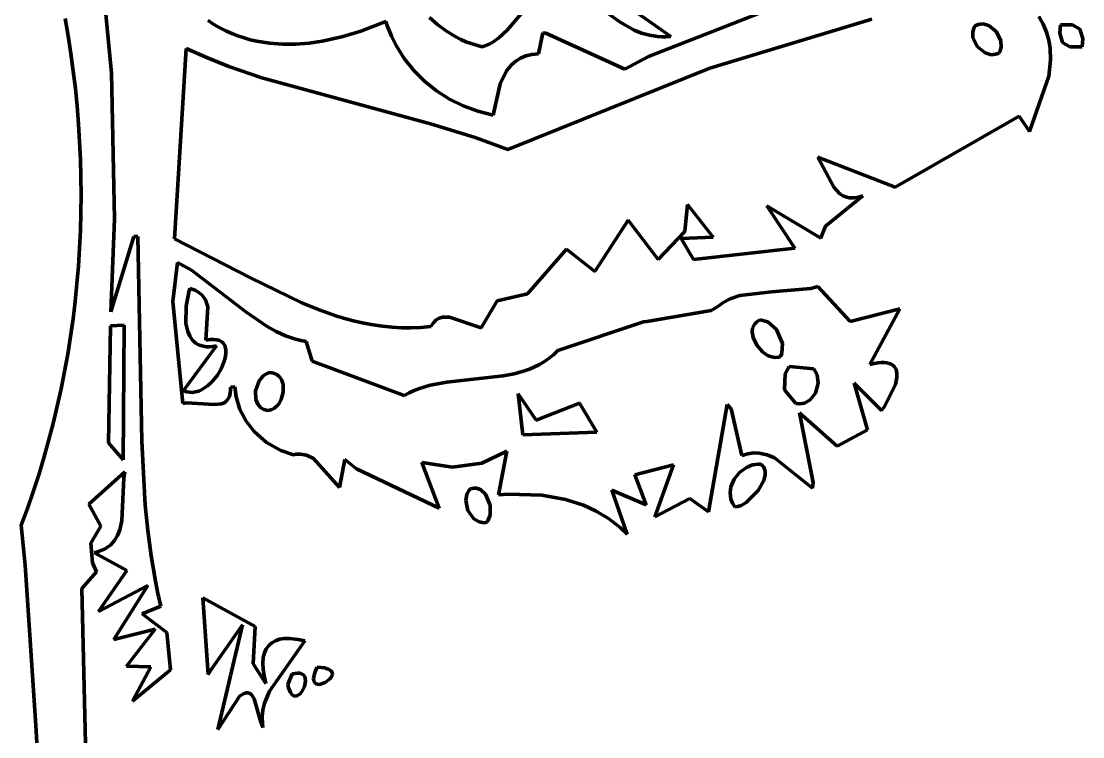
# Model space of a CAD drawing. Header units: millimetres. Extents: x 0 to 9.3, y 0 to 12.
# Drawn here: x 4.827 to 5.996, y 1.295 to 2.082 of the extents above; entities that cross this region are included whole.
import ezdxf

# ---------------------------------------------------------------- set-up
doc = ezdxf.new("R2010")
doc.units = ezdxf.units.MM
doc.layers.add('color#000000ff', color=7, linetype='CONTINUOUS', lineweight=100)
doc.layers.add('color#ffffffff', color=7, linetype='CONTINUOUS', lineweight=100)

msp = doc.modelspace()

# ---------------------------------------------------------------- linework, layer by layer
at = {"layer": 'color#000000ff'}
for p, q in [((4.9267, 2.0251), (4.9116, 2.1851)), ((5.4867, 2.0809), (5.4279, 2.1235)), ((5.4583, 2.1247), (5.5425, 2.0652)), ((5.3924, 2.1079), (5.3624, 2.0722)), ((5.5178, 2.0434), (5.6485, 2.0944)), ((4.8756, 2.0852), (4.879, 2.066)), ((5.0333, 2.0828), (5.0396, 2.0786)), ((5.2014, 2.0711), (5.2286, 2.0817)), ((5.2286, 2.0817), (5.2305, 2.0762)), ((5.286, 2.0783), (5.277, 2.0863)), ((5.5022, 2.0723), (5.4867, 2.0809)), ((5.7639, 2.0845), (5.5855, 2.0306)), ((5.9525, 2.0787), (5.9477, 2.0874)), ((5.0396, 2.0786), (5.046, 2.0749)), ((5.046, 2.0749), (5.0525, 2.0715)), ((5.0525, 2.0715), (5.0592, 2.0685)), ((5.0592, 2.0685), (5.0659, 2.0659)), ((5.1803, 2.0648), (5.2014, 2.0711)), ((5.2305, 2.0762), (5.2349, 2.0655)), ((5.2956, 2.0712), (5.286, 2.0783)), ((5.3059, 2.0649), (5.2956, 2.0712)), ((5.3624, 2.0722), (5.3532, 2.0637)), ((5.397, 2.0461), (5.4015, 2.0694)), ((5.4015, 2.0694), (5.4049, 2.0689)), ((5.4049, 2.0689), (5.492, 2.0295)), ((5.5104, 2.0691), (5.5022, 2.0723)), ((5.519, 2.0667), (5.5104, 2.0691)), ((5.8749, 2.0706), (5.8766, 2.0755)), ((5.8751, 2.0638), (5.8749, 2.0706)), ((5.8766, 2.0755), (5.8777, 2.077)), ((5.8777, 2.077), (5.881, 2.0785)), ((5.881, 2.0785), (5.886, 2.0791)), ((5.886, 2.0791), (5.8925, 2.0773)), ((5.8925, 2.0773), (5.9009, 2.0703)), ((5.9009, 2.0703), (5.9059, 2.0605)), ((5.9561, 2.0699), (5.9525, 2.0787)), ((5.9586, 2.0611), (5.9561, 2.0699)), ((5.9714, 2.0781), (5.9707, 2.069)), ((5.9707, 2.069), (5.9737, 2.0588)), ((5.9848, 2.0783), (5.9714, 2.0781)), ((5.9929, 2.0733), (5.9848, 2.0783)), ((5.996, 2.063), (5.9929, 2.0733)), ((4.879, 2.066), (4.882, 2.0467)), ((5.0659, 2.0659), (5.0727, 2.0637)), ((5.0727, 2.0637), (5.0796, 2.0617)), ((5.0796, 2.0617), (5.0866, 2.0601)), ((5.0866, 2.0601), (5.0937, 2.0589)), ((5.0937, 2.0589), (5.1008, 2.0579)), ((5.1008, 2.0579), (5.1151, 2.0568)), ((5.1151, 2.0568), (5.1296, 2.0569)), ((5.1296, 2.0569), (5.1442, 2.058)), ((5.1442, 2.058), (5.1587, 2.0601)), ((5.1587, 2.0601), (5.1803, 2.0648)), ((5.2349, 2.0655), (5.2401, 2.0553)), ((5.3113, 2.0621), (5.3059, 2.0649)), ((5.3169, 2.0596), (5.3113, 2.0621)), ((5.3226, 2.0575), (5.3169, 2.0596)), ((5.3286, 2.0556), (5.3226, 2.0575)), ((5.3427, 2.057), (5.3389, 2.0554)), ((5.3464, 2.059), (5.3427, 2.057)), ((5.3532, 2.0637), (5.3464, 2.059)), ((5.528, 2.0652), (5.519, 2.0667)), ((5.5327, 2.0649), (5.528, 2.0652)), ((5.5375, 2.0649), (5.5327, 2.0649)), ((5.5425, 2.0652), (5.5375, 2.0649)), ((5.88, 2.0541), (5.8751, 2.0638)), ((5.9059, 2.0605), (5.9063, 2.0535)), ((5.96, 2.0523), (5.9586, 2.0611)), ((5.9737, 2.0588), (5.9819, 2.0538)), ((5.9953, 2.054), (5.996, 2.063)), ((4.882, 2.0467), (4.8846, 2.0273)), ((5.0088, 2.0521), (4.9962, 1.8425)), ((5.0323, 2.0417), (5.0088, 2.0521)), ((5.2401, 2.0553), (5.2491, 2.041)), ((5.3349, 2.054), (5.3286, 2.0556)), ((5.3389, 2.0554), (5.3349, 2.054)), ((5.3828, 2.044), (5.3895, 2.0456)), ((5.3895, 2.0456), (5.3932, 2.046)), ((5.3932, 2.046), (5.397, 2.0461)), ((5.8885, 2.0472), (5.88, 2.0541)), ((5.8953, 2.0452), (5.8885, 2.0472)), ((5.9004, 2.0457), (5.8953, 2.0452)), ((5.9038, 2.047), (5.9004, 2.0457)), ((5.9047, 2.0486), (5.9038, 2.047)), ((5.9063, 2.0535), (5.9047, 2.0486)), ((5.9605, 2.0392), (5.96, 2.0523)), ((5.9819, 2.0538), (5.9953, 2.054)), ((5.0561, 2.0323), (5.0323, 2.0417)), ((5.2491, 2.041), (5.2597, 2.0279)), ((5.3616, 2.0274), (5.3673, 2.0344)), ((5.3673, 2.0344), (5.3718, 2.0383)), ((5.3718, 2.0383), (5.3769, 2.0416)), ((5.3769, 2.0416), (5.3828, 2.044)), ((5.492, 2.0295), (5.5178, 2.0434)), ((5.9585, 2.0216), (5.9605, 2.0392)), ((4.8846, 2.0273), (4.887, 2.0079)), ((4.9302, 1.8645), (4.9267, 2.0251)), ((5.0924, 2.0197), (5.0561, 2.0323)), ((5.2597, 2.0279), (5.2715, 2.016)), ((5.3548, 2.0133), (5.3616, 2.0274)), ((5.5855, 2.0306), (5.3632, 1.941)), ((5.278, 1.9691), (5.0924, 2.0197)), ((5.2715, 2.016), (5.2846, 2.0056)), ((5.3469, 1.9787), (5.3548, 2.0133)), ((5.9374, 1.9607), (5.9585, 2.0216)), ((4.887, 2.0079), (4.8889, 1.9885)), ((5.2846, 2.0056), (5.2988, 1.9965)), ((4.8889, 1.9885), (4.8905, 1.969)), ((5.2988, 1.9965), (5.314, 1.989)), ((5.314, 1.989), (5.3301, 1.983)), ((5.3301, 1.983), (5.3469, 1.9787)), ((5.7895, 1.8996), (5.9259, 1.9777)), ((5.9259, 1.9777), (5.9374, 1.9607)), ((4.8905, 1.969), (4.8917, 1.9495)), ((5.327, 1.9541), (5.278, 1.9691)), ((5.3632, 1.941), (5.327, 1.9541)), ((4.8917, 1.9495), (4.8926, 1.93)), ((4.8926, 1.93), (4.8931, 1.9104)), ((5.7221, 1.8994), (5.7043, 1.9324)), ((5.7043, 1.9324), (5.7895, 1.8996)), ((4.8931, 1.9104), (4.8933, 1.8909)), ((5.7283, 1.8925), (5.7221, 1.8994)), ((4.8933, 1.8909), (4.8931, 1.8713)), ((5.7129, 1.8566), (5.7537, 1.8899)), ((5.732, 1.89), (5.7283, 1.8925)), ((5.7364, 1.8884), (5.732, 1.89)), ((5.7388, 1.8879), (5.7364, 1.8884)), ((5.7414, 1.8877), (5.7388, 1.8879)), ((5.7441, 1.8878), (5.7414, 1.8877)), ((5.7471, 1.8882), (5.7441, 1.8878)), ((5.7503, 1.8889), (5.7471, 1.8882)), ((5.7537, 1.8899), (5.7503, 1.8889)), ((4.8931, 1.8713), (4.8926, 1.8518)), ((5.5579, 1.8508), (5.5607, 1.8803)), ((5.5607, 1.8803), (5.589, 1.8445)), ((5.6789, 1.8324), (5.6482, 1.8791)), ((5.6482, 1.8791), (5.7077, 1.8432)), ((4.9261, 1.7623), (4.9302, 1.8645)), ((5.4589, 1.8066), (5.4955, 1.8631)), ((5.4955, 1.8631), (5.5287, 1.8198)), ((4.8926, 1.8518), (4.8916, 1.8322)), ((5.5287, 1.8198), (5.5579, 1.8508)), ((5.7083, 1.8457), (5.7129, 1.8566)), ((4.9514, 1.845), (4.9261, 1.7623)), ((4.9557, 1.8451), (4.9514, 1.845)), ((4.9601, 1.6198), (4.9557, 1.8451)), ((4.9962, 1.8425), (5.0798, 1.7996)), ((5.589, 1.8445), (5.5538, 1.8431)), ((5.5538, 1.8431), (5.5675, 1.8199)), ((5.7077, 1.8432), (5.7083, 1.8457)), ((4.8916, 1.8322), (4.8904, 1.8127)), ((5.3849, 1.782), (5.4278, 1.8311)), ((5.4278, 1.8311), (5.4589, 1.8066)), ((5.5675, 1.8199), (5.6789, 1.8324)), ((4.8904, 1.8127), (4.8887, 1.7933)), ((4.9994, 1.8164), (4.9944, 1.7736)), ((5.0147, 1.8082), (4.9994, 1.8164)), ((5.0746, 1.7623), (5.0147, 1.8082)), ((4.8887, 1.7933), (4.8867, 1.7738)), ((5.0124, 1.7857), (5.0131, 1.7881)), ((5.0131, 1.7881), (5.0187, 1.7861)), ((5.0798, 1.7996), (5.1362, 1.7721)), ((5.7043, 1.79), (5.6966, 1.7879)), ((5.74, 1.7518), (5.7043, 1.79)), ((5.0088, 1.7684), (5.0124, 1.7857)), ((5.0187, 1.7861), (5.0231, 1.7836)), ((5.0231, 1.7836), (5.0267, 1.7807)), ((5.0267, 1.7807), (5.0304, 1.7756)), ((5.3514, 1.7743), (5.3849, 1.782)), ((5.6078, 1.7764), (5.6008, 1.7728)), ((5.6186, 1.7803), (5.6078, 1.7764)), ((5.6533, 1.7843), (5.6186, 1.7803)), ((5.6966, 1.7879), (5.6533, 1.7843)), ((4.8867, 1.7738), (4.8844, 1.7544)), ((4.9944, 1.7736), (5.0053, 1.6614)), ((5.0087, 1.7493), (5.0088, 1.7684)), ((5.0304, 1.7756), (5.033, 1.7678)), ((5.033, 1.7678), (5.0306, 1.7311)), ((5.1362, 1.7721), (5.1554, 1.7644)), ((5.3336, 1.7446), (5.3514, 1.7743)), ((5.5941, 1.7681), (5.5868, 1.7639)), ((5.6008, 1.7728), (5.5941, 1.7681)), ((5.7945, 1.7656), (5.74, 1.7518)), ((5.7617, 1.7043), (5.7945, 1.7656)), ((4.8844, 1.7544), (4.8816, 1.735)), ((5.0981, 1.746), (5.0746, 1.7623)), ((5.1554, 1.7644), (5.1749, 1.7576)), ((5.1749, 1.7576), (5.1847, 1.7546)), ((5.1847, 1.7546), (5.1947, 1.752)), ((5.2811, 1.7502), (5.2842, 1.7533)), ((5.2842, 1.7533), (5.2876, 1.7553)), ((5.2876, 1.7553), (5.2912, 1.7564)), ((5.2912, 1.7564), (5.2989, 1.7563)), ((5.2989, 1.7563), (5.3336, 1.7446)), ((5.5868, 1.7639), (5.5162, 1.7515)), ((5.6386, 1.7523), (5.6408, 1.7534)), ((5.6408, 1.7534), (5.6493, 1.7511)), ((4.9234, 1.6181), (4.9257, 1.7467)), ((4.9257, 1.7467), (4.9406, 1.7476)), ((4.9406, 1.7476), (4.9395, 1.5994)), ((5.0107, 1.7406), (5.0087, 1.7493)), ((5.1081, 1.7405), (5.0981, 1.746)), ((5.1947, 1.752), (5.2047, 1.7498)), ((5.2047, 1.7498), (5.2149, 1.7479)), ((5.2149, 1.7479), (5.2251, 1.7464)), ((5.2251, 1.7464), (5.2355, 1.7454)), ((5.2355, 1.7454), (5.246, 1.7448)), ((5.246, 1.7448), (5.2566, 1.7447)), ((5.2566, 1.7447), (5.2673, 1.7451)), ((5.2673, 1.7451), (5.2782, 1.746)), ((5.2782, 1.746), (5.2796, 1.7483)), ((5.2796, 1.7483), (5.2811, 1.7502)), ((5.5125, 1.7513), (5.4181, 1.7196)), ((5.5162, 1.7515), (5.5125, 1.7513)), ((5.6321, 1.7402), (5.6325, 1.7443)), ((5.6325, 1.7443), (5.6341, 1.7479)), ((5.6341, 1.7479), (5.6353, 1.7495)), ((5.6353, 1.7495), (5.6368, 1.751)), ((5.6368, 1.751), (5.6386, 1.7523)), ((5.6493, 1.7511), (5.6589, 1.7428)), ((5.6589, 1.7428), (5.6653, 1.7273)), ((4.8816, 1.735), (4.8786, 1.7158)), ((5.0129, 1.7354), (5.0107, 1.7406)), ((5.016, 1.731), (5.0129, 1.7354)), ((5.0179, 1.7291), (5.016, 1.731)), ((5.0306, 1.7311), (5.0353, 1.7319)), ((5.0353, 1.7319), (5.0393, 1.732)), ((5.0393, 1.732), (5.0428, 1.7316)), ((5.0428, 1.7316), (5.0458, 1.7307)), ((5.0458, 1.7307), (5.0481, 1.7293)), ((5.1185, 1.7358), (5.1081, 1.7405)), ((5.1295, 1.7321), (5.1185, 1.7358)), ((5.1352, 1.7307), (5.1295, 1.7321)), ((5.141, 1.7295), (5.1352, 1.7307)), ((5.1475, 1.7078), (5.141, 1.7295)), ((5.6331, 1.7339), (5.6321, 1.7402)), ((5.6371, 1.7254), (5.6331, 1.7339)), ((5.006, 1.6757), (5.0424, 1.7248)), ((5.02, 1.7275), (5.0179, 1.7291)), ((5.0224, 1.7261), (5.02, 1.7275)), ((5.025, 1.7251), (5.0224, 1.7261)), ((5.0279, 1.7243), (5.025, 1.7251)), ((5.0311, 1.7239), (5.0279, 1.7243)), ((5.0346, 1.7238), (5.0311, 1.7239)), ((5.0383, 1.7241), (5.0346, 1.7238)), ((5.0424, 1.7248), (5.0383, 1.7241)), ((5.0481, 1.7293), (5.05, 1.7275)), ((5.05, 1.7275), (5.0514, 1.7253)), ((5.0514, 1.7253), (5.0523, 1.7227)), ((5.0523, 1.7227), (5.0527, 1.7199)), ((5.0527, 1.7199), (5.0528, 1.7168)), ((5.4181, 1.7196), (5.4133, 1.7151)), ((5.6434, 1.7182), (5.6371, 1.7254)), ((5.6491, 1.7143), (5.6434, 1.7182)), ((5.6653, 1.7273), (5.6646, 1.7165)), ((4.8786, 1.7158), (4.8751, 1.6965)), ((5.0506, 1.7067), (5.0475, 1.6996)), ((5.0517, 1.7102), (5.0506, 1.7067)), ((5.0524, 1.7136), (5.0517, 1.7102)), ((5.0528, 1.7168), (5.0524, 1.7136)), ((5.2489, 1.6701), (5.1475, 1.7078)), ((5.4033, 1.7075), (5.398, 1.7044)), ((5.4084, 1.7111), (5.4033, 1.7075)), ((5.4133, 1.7151), (5.4084, 1.7111)), ((5.6532, 1.7126), (5.6491, 1.7143)), ((5.6573, 1.712), (5.6532, 1.7126)), ((5.6613, 1.7125), (5.6573, 1.712)), ((5.6633, 1.7132), (5.6613, 1.7125)), ((5.6646, 1.7165), (5.6633, 1.7132)), ((5.7742, 1.7064), (5.7705, 1.706)), ((5.7775, 1.7064), (5.7742, 1.7064)), ((5.7804, 1.7061), (5.7775, 1.7064)), ((4.8751, 1.6965), (4.8713, 1.6774)), ((5.0475, 1.6996), (5.0433, 1.6926)), ((5.0942, 1.6921), (5.099, 1.6949)), ((5.099, 1.6949), (5.1008, 1.6954)), ((5.1008, 1.6954), (5.1031, 1.6952)), ((5.1031, 1.6952), (5.1052, 1.6948)), ((5.1052, 1.6948), (5.1088, 1.6932)), ((5.3815, 1.6972), (5.3699, 1.694)), ((5.3871, 1.6993), (5.3815, 1.6972)), ((5.3926, 1.7016), (5.3871, 1.6993)), ((5.398, 1.7044), (5.3926, 1.7016)), ((5.6685, 1.694), (5.6727, 1.7021)), ((5.6727, 1.7021), (5.6999, 1.6994)), ((5.6999, 1.6994), (5.7035, 1.6929)), ((5.7663, 1.7054), (5.7617, 1.7043)), ((5.7705, 1.706), (5.7663, 1.7054)), ((5.783, 1.7055), (5.7804, 1.7061)), ((5.7851, 1.7046), (5.783, 1.7055)), ((5.7869, 1.7035), (5.7851, 1.7046)), ((5.7884, 1.7021), (5.7869, 1.7035)), ((5.7896, 1.7005), (5.7884, 1.7021)), ((5.7905, 1.6988), (5.7896, 1.7005)), ((5.7914, 1.6947), (5.7905, 1.6988)), ((5.7914, 1.69), (5.7914, 1.6947)), ((5.0353, 1.6834), (5.0324, 1.6808)), ((5.0382, 1.6862), (5.0353, 1.6834)), ((5.0433, 1.6926), (5.0382, 1.6862)), ((5.0852, 1.6752), (5.0892, 1.6864)), ((5.0892, 1.6864), (5.0942, 1.6921)), ((5.1088, 1.6932), (5.1117, 1.6908)), ((5.1117, 1.6908), (5.1138, 1.6877)), ((5.1138, 1.6877), (5.1157, 1.6822)), ((5.2958, 1.685), (5.2776, 1.6815)), ((5.3579, 1.6917), (5.2958, 1.685)), ((5.3699, 1.694), (5.3579, 1.6917)), ((5.6678, 1.6764), (5.6685, 1.694)), ((5.7046, 1.6836), (5.7016, 1.6726)), ((5.7035, 1.6929), (5.7046, 1.6836)), ((5.7592, 1.6324), (5.7442, 1.6837)), ((5.7442, 1.6837), (5.7744, 1.6535)), ((5.7897, 1.6823), (5.7914, 1.69)), ((4.8713, 1.6774), (4.8671, 1.6583)), ((5.0093, 1.6744), (5.006, 1.6757)), ((5.0127, 1.6737), (5.0093, 1.6744)), ((5.016, 1.6736), (5.0127, 1.6737)), ((5.0194, 1.6741), (5.016, 1.6736)), ((5.0228, 1.6751), (5.0194, 1.6741)), ((5.026, 1.6766), (5.0228, 1.6751)), ((5.0293, 1.6785), (5.026, 1.6766)), ((5.0324, 1.6808), (5.0293, 1.6785)), ((5.0569, 1.6707), (5.0574, 1.6732)), ((5.0574, 1.6732), (5.0576, 1.676)), ((5.0576, 1.6792), (5.0626, 1.6796)), ((5.0576, 1.676), (5.0576, 1.6792)), ((5.0626, 1.6796), (5.0639, 1.6686)), ((5.0857, 1.6656), (5.0852, 1.6752)), ((5.1159, 1.6739), (5.1137, 1.6657)), ((5.1157, 1.6822), (5.1159, 1.6739)), ((5.2544, 1.6731), (5.2489, 1.6701)), ((5.26, 1.6757), (5.2544, 1.6731)), ((5.2658, 1.6779), (5.26, 1.6757)), ((5.2776, 1.6815), (5.2658, 1.6779)), ((5.3743, 1.672), (5.3942, 1.643)), ((5.3795, 1.627), (5.3743, 1.672)), ((5.6801, 1.6614), (5.6678, 1.6764)), ((5.7016, 1.6726), (5.6959, 1.6653)), ((5.7777, 1.6582), (5.7897, 1.6823)), ((5.0053, 1.6614), (5.0093, 1.6622)), ((5.0093, 1.6622), (5.0399, 1.6601)), ((5.0399, 1.6601), (5.0481, 1.6611)), ((5.0481, 1.6611), (5.0514, 1.6626)), ((5.0514, 1.6626), (5.0542, 1.6651)), ((5.0542, 1.6651), (5.0553, 1.6666)), ((5.0553, 1.6666), (5.0562, 1.6685)), ((5.0562, 1.6685), (5.0569, 1.6707)), ((5.0639, 1.6686), (5.0682, 1.6547)), ((5.0878, 1.6606), (5.0857, 1.6656)), ((5.0913, 1.6566), (5.0878, 1.6606)), ((5.1105, 1.6603), (5.1061, 1.6562)), ((5.1137, 1.6657), (5.1105, 1.6603)), ((5.3942, 1.643), (5.4421, 1.6618)), ((5.4421, 1.6618), (5.4609, 1.6297)), ((5.584, 1.5421), (5.6047, 1.6604)), ((5.6047, 1.6604), (5.6089, 1.6555)), ((5.6841, 1.6609), (5.6801, 1.6614)), ((5.6897, 1.6617), (5.6841, 1.6609)), ((5.6959, 1.6653), (5.6897, 1.6617)), ((4.8671, 1.6583), (4.8625, 1.6393)), ((5.0682, 1.6547), (5.0749, 1.6419)), ((5.0946, 1.6548), (5.0913, 1.6566)), ((5.0985, 1.6537), (5.0946, 1.6548)), ((5.1026, 1.6545), (5.0985, 1.6537)), ((5.1061, 1.6562), (5.1026, 1.6545)), ((5.6089, 1.6555), (5.6205, 1.604)), ((5.6993, 1.5743), (5.684, 1.6511)), ((5.684, 1.6511), (5.7258, 1.6146)), ((5.7744, 1.6535), (5.7777, 1.6582)), ((4.8625, 1.6393), (4.8576, 1.6204)), ((5.0749, 1.6419), (5.0838, 1.6305)), ((5.0838, 1.6305), (5.0974, 1.6185)), ((5.4609, 1.6297), (5.3795, 1.627)), ((5.7258, 1.6146), (5.7592, 1.6324)), ((4.8576, 1.6204), (4.8523, 1.6015)), ((4.9395, 1.5994), (4.9234, 1.6181)), ((4.964, 1.5496), (4.9601, 1.6198)), ((5.0974, 1.6185), (5.1133, 1.6096)), ((4.8523, 1.6015), (4.8466, 1.5828)), ((5.1133, 1.6096), (5.1271, 1.605)), ((5.1271, 1.605), (5.1298, 1.6055)), ((5.1298, 1.6055), (5.1347, 1.6057)), ((5.1347, 1.6057), (5.1414, 1.6046)), ((5.1414, 1.6046), (5.1491, 1.6009)), ((5.3345, 1.5958), (5.3621, 1.6088)), ((5.3621, 1.6088), (5.3529, 1.5608)), ((5.6205, 1.604), (5.6273, 1.606)), ((5.6273, 1.606), (5.6338, 1.6069)), ((5.6338, 1.6069), (5.6399, 1.6068)), ((5.6399, 1.6068), (5.6486, 1.605)), ((5.6486, 1.605), (5.6568, 1.6015)), ((5.6568, 1.6015), (5.6984, 1.5682)), ((5.1491, 1.6009), (5.1776, 1.5688)), ((5.1776, 1.5688), (5.1838, 1.5998)), ((5.1838, 1.5998), (5.1965, 1.5895)), ((5.1965, 1.5895), (5.2876, 1.5463)), ((5.2876, 1.5463), (5.2685, 1.5965)), ((5.2685, 1.5965), (5.3021, 1.5912)), ((5.3021, 1.5912), (5.3345, 1.5958)), ((5.5029, 1.583), (5.5456, 1.5939)), ((5.5456, 1.5939), (5.525, 1.5366)), ((5.6257, 1.5911), (5.6181, 1.5856)), ((5.6323, 1.5937), (5.6257, 1.5911)), ((5.6392, 1.5946), (5.6323, 1.5937)), ((5.6416, 1.5945), (5.6392, 1.5946)), ((5.6432, 1.5933), (5.6416, 1.5945)), ((5.6445, 1.5919), (5.6432, 1.5933)), ((5.6454, 1.5903), (5.6445, 1.5919)), ((5.6465, 1.5868), (5.6454, 1.5903)), ((4.8466, 1.5828), (4.8406, 1.5643)), ((4.9017, 1.5506), (4.9414, 1.5861)), ((4.9402, 1.5795), (4.9381, 1.5322)), ((4.9414, 1.5861), (4.9402, 1.5795)), ((5.5155, 1.55), (5.5029, 1.583)), ((5.6122, 1.5782), (5.6086, 1.5697)), ((5.6181, 1.5856), (5.6122, 1.5782)), ((5.6448, 1.5765), (5.6465, 1.5829)), ((5.6465, 1.5829), (5.6465, 1.5868)), ((5.3206, 1.5661), (5.3179, 1.5616)), ((5.3218, 1.5674), (5.3206, 1.5661)), ((5.3255, 1.5682), (5.3218, 1.5674)), ((5.3289, 1.5681), (5.3255, 1.5682)), ((5.3335, 1.5663), (5.3289, 1.5681)), ((5.3385, 1.5617), (5.3335, 1.5663)), ((5.4946, 1.5174), (5.4774, 1.566)), ((5.4774, 1.566), (5.5155, 1.55)), ((5.6086, 1.5697), (5.6077, 1.563)), ((5.6385, 1.5655), (5.6448, 1.5765)), ((5.6984, 1.5682), (5.6993, 1.5743)), ((4.8406, 1.5643), (4.8342, 1.5458)), ((5.3179, 1.5616), (5.3167, 1.5545)), ((5.3167, 1.5545), (5.3191, 1.5436)), ((5.3437, 1.5496), (5.3385, 1.5617)), ((5.3529, 1.5608), (5.3635, 1.5615)), ((5.3635, 1.5615), (5.4006, 1.5605)), ((5.4006, 1.5605), (5.4265, 1.5558)), ((5.4265, 1.5558), (5.4463, 1.5494)), ((5.525, 1.5366), (5.5636, 1.557)), ((5.5636, 1.557), (5.584, 1.5421)), ((5.6077, 1.563), (5.6086, 1.5562)), ((5.6086, 1.5562), (5.6104, 1.5518)), ((5.6256, 1.5526), (5.6385, 1.5655)), ((4.8342, 1.5458), (4.8274, 1.5274)), ((4.9149, 1.5262), (4.9017, 1.5506)), ((4.9667, 1.5216), (4.964, 1.5496)), ((5.3191, 1.5436), (5.3255, 1.5346)), ((5.3437, 1.5384), (5.3437, 1.5496)), ((5.4463, 1.5494), (5.4605, 1.5429)), ((5.4605, 1.5429), (5.474, 1.5348)), ((5.6104, 1.5518), (5.6131, 1.5477)), ((5.6131, 1.5477), (5.6163, 1.548)), ((5.6163, 1.548), (5.6199, 1.5492)), ((5.6199, 1.5492), (5.6256, 1.5526)), ((4.9381, 1.5322), (4.936, 1.5222)), ((5.3255, 1.5346), (5.3315, 1.531)), ((5.3315, 1.531), (5.3366, 1.5302)), ((5.3402, 1.5308), (5.3412, 1.5321)), ((5.3412, 1.5321), (5.3437, 1.5384)), ((5.474, 1.5348), (5.4867, 1.5249)), ((4.8274, 1.5274), (4.8316, 1.4834)), ((4.9039, 1.5075), (4.9149, 1.5262)), ((4.936, 1.5222), (4.9335, 1.516)), ((4.9704, 1.4938), (4.9667, 1.5216)), ((5.3366, 1.5302), (5.3402, 1.5308)), ((5.4867, 1.5249), (5.4946, 1.5174)), ((4.9058, 1.486), (4.9039, 1.5075)), ((4.928, 1.5079), (4.9256, 1.5056)), ((4.9301, 1.5105), (4.928, 1.5079)), ((4.9335, 1.516), (4.9301, 1.5105)), ((4.9124, 1.4984), (4.9081, 1.4972)), ((4.9081, 1.4972), (4.9438, 1.4776)), ((4.9162, 1.4999), (4.9124, 1.4984)), ((4.9197, 1.5016), (4.9162, 1.4999)), ((4.9228, 1.5035), (4.9197, 1.5016)), ((4.9256, 1.5056), (4.9228, 1.5035)), ((4.9104, 1.4762), (4.9058, 1.486)), ((4.9751, 1.466), (4.9704, 1.4938)), ((4.8316, 1.4834), (4.8435, 1.3068)), ((4.8942, 1.4578), (4.9104, 1.4762)), ((4.9438, 1.4776), (4.9125, 1.4325)), ((4.9125, 1.4325), (4.9667, 1.4612)), ((4.9667, 1.4612), (4.9294, 1.4018)), ((4.9779, 1.4522), (4.9751, 1.466)), ((4.8982, 1.2867), (4.8942, 1.4578)), ((4.981, 1.4384), (4.9779, 1.4522)), ((4.9606, 1.4299), (4.981, 1.4384)), ((5.0275, 1.4475), (5.0332, 1.363)), ((5.0849, 1.4159), (5.0275, 1.4475)), ((4.9876, 1.4092), (4.9606, 1.4299)), ((5.0369, 1.3688), (5.0709, 1.4178)), ((5.0709, 1.4178), (5.0437, 1.3025)), ((5.0827, 1.3748), (5.0849, 1.4159)), ((4.9294, 1.4018), (4.9748, 1.413)), ((4.9748, 1.413), (4.9433, 1.3723)), ((4.9919, 1.3682), (4.9876, 1.4092)), ((5.117, 1.4027), (5.1118, 1.4019)), ((5.1228, 1.4028), (5.117, 1.4027)), ((5.1324, 1.4017), (5.1228, 1.4028)), ((5.0971, 1.3914), (5.0951, 1.3869)), ((5.0998, 1.3951), (5.0971, 1.3914)), ((5.1031, 1.3981), (5.0998, 1.3951)), ((5.1007, 1.3449), (5.1395, 1.4)), ((5.1072, 1.4003), (5.1031, 1.3981)), ((5.1118, 1.4019), (5.1072, 1.4003)), ((5.1395, 1.4), (5.1324, 1.4017)), ((5.0938, 1.3817), (5.0933, 1.3757)), ((5.0951, 1.3869), (5.0938, 1.3817)), ((4.9433, 1.3723), (4.9701, 1.3716)), ((4.9701, 1.3716), (4.9499, 1.3336)), ((4.9499, 1.3336), (4.9919, 1.3682)), ((5.0332, 1.363), (5.0369, 1.3688)), ((5.0966, 1.3533), (5.0827, 1.3748)), ((5.0933, 1.3757), (5.0936, 1.369)), ((5.0936, 1.369), (5.0947, 1.3616)), ((5.1532, 1.3713), (5.1514, 1.3672)), ((5.1576, 1.3709), (5.1532, 1.3713)), ((5.1612, 1.3703), (5.1576, 1.3709)), ((5.1641, 1.3695), (5.1612, 1.3703)), ((5.1664, 1.3686), (5.1641, 1.3695)), ((5.168, 1.3674), (5.1664, 1.3686)), ((5.1692, 1.3662), (5.168, 1.3674)), ((5.0947, 1.3616), (5.0966, 1.3533)), ((5.1258, 1.3637), (5.121, 1.3521)), ((5.129, 1.3643), (5.1258, 1.3637)), ((5.1317, 1.3646), (5.129, 1.3643)), ((5.134, 1.3644), (5.1317, 1.3646)), ((5.1359, 1.3639), (5.134, 1.3644)), ((5.1374, 1.363), (5.1359, 1.3639)), ((5.1387, 1.3619), (5.1374, 1.363)), ((5.1395, 1.3606), (5.1387, 1.3619)), ((5.1394, 1.3499), (5.1405, 1.3556)), ((5.1401, 1.3591), (5.1395, 1.3606)), ((5.1405, 1.3556), (5.1401, 1.3591)), ((5.1495, 1.3608), (5.1493, 1.3583)), ((5.1493, 1.3583), (5.1495, 1.3563)), ((5.1502, 1.3637), (5.1495, 1.3608)), ((5.1495, 1.3563), (5.1501, 1.3547)), ((5.1514, 1.3672), (5.1502, 1.3637)), ((5.1621, 1.3543), (5.1668, 1.3578)), ((5.1668, 1.3578), (5.169, 1.3606)), ((5.169, 1.3606), (5.1696, 1.362)), ((5.1697, 1.3648), (5.1692, 1.3662)), ((5.1696, 1.362), (5.1699, 1.3634)), ((5.1699, 1.3634), (5.1697, 1.3648)), ((5.0952, 1.3314), (5.1007, 1.3449)), ((5.121, 1.3521), (5.1218, 1.3486)), ((5.1218, 1.3486), (5.1227, 1.3457)), ((5.1227, 1.3457), (5.1238, 1.3434)), ((5.1343, 1.3418), (5.1367, 1.3446)), ((5.1367, 1.3446), (5.1394, 1.3499)), ((5.1501, 1.3547), (5.1509, 1.3535)), ((5.1509, 1.3535), (5.1521, 1.3527)), ((5.1521, 1.3527), (5.1535, 1.3523)), ((5.1535, 1.3523), (5.155, 1.3522)), ((5.155, 1.3522), (5.1567, 1.3523)), ((5.1567, 1.3523), (5.1621, 1.3543)), ((5.0437, 1.3025), (5.0682, 1.3395)), ((5.0682, 1.3395), (5.0701, 1.3409)), ((5.0701, 1.3409), (5.072, 1.3419)), ((5.072, 1.3419), (5.0737, 1.3425)), ((5.0737, 1.3425), (5.0753, 1.3429)), ((5.0753, 1.3429), (5.0767, 1.3429)), ((5.0767, 1.3429), (5.0793, 1.3421)), ((5.0793, 1.3421), (5.0814, 1.3403)), ((5.0814, 1.3403), (5.084, 1.3362)), ((5.084, 1.3362), (5.091, 1.3105)), ((5.1238, 1.3434), (5.125, 1.3417)), ((5.125, 1.3417), (5.1262, 1.3404)), ((5.1262, 1.3404), (5.1275, 1.3397)), ((5.1275, 1.3397), (5.1289, 1.3394)), ((5.1289, 1.3394), (5.1303, 1.3395)), ((5.1303, 1.3395), (5.1316, 1.3399)), ((5.1316, 1.3399), (5.1343, 1.3418)), ((5.0927, 1.3167), (5.0935, 1.3242)), ((5.0935, 1.3242), (5.0952, 1.3314)), ((5.091, 1.3105), (5.0934, 1.3047)), ((5.0929, 1.3088), (5.0927, 1.3167)), ((4.8435, 1.3068), (4.8671, 0.8871)), ((5.0934, 1.3047), (5.0929, 1.3088))]:
    msp.add_line(p, q, dxfattribs=at)
at = {"layer": 'color#ffffffff'}
for p, q in [((4.9116, 2.1851), (4.9267, 2.0251)), ((5.4279, 2.1235), (5.4867, 2.0809)), ((5.5425, 2.0652), (5.4583, 2.1247)), ((5.3624, 2.0722), (5.3924, 2.1079)), ((5.6485, 2.0944), (5.5178, 2.0434)), ((4.879, 2.066), (4.8756, 2.0852)), ((5.0396, 2.0786), (5.0333, 2.0828)), ((5.2286, 2.0817), (5.2014, 2.0711)), ((5.2305, 2.0762), (5.2286, 2.0817)), ((5.277, 2.0863), (5.286, 2.0783)), ((5.4867, 2.0809), (5.5022, 2.0723)), ((5.5855, 2.0306), (5.7639, 2.0845)), ((5.9477, 2.0874), (5.9525, 2.0787)), ((5.046, 2.0749), (5.0396, 2.0786)), ((5.0525, 2.0715), (5.046, 2.0749)), ((5.0592, 2.0685), (5.0525, 2.0715)), ((5.0659, 2.0659), (5.0592, 2.0685)), ((5.2014, 2.0711), (5.1803, 2.0648)), ((5.2349, 2.0655), (5.2305, 2.0762)), ((5.286, 2.0783), (5.2956, 2.0712)), ((5.2956, 2.0712), (5.3059, 2.0649)), ((5.3532, 2.0637), (5.3624, 2.0722)), ((5.4015, 2.0694), (5.397, 2.0461)), ((5.4049, 2.0689), (5.4015, 2.0694)), ((5.492, 2.0295), (5.4049, 2.0689)), ((5.5022, 2.0723), (5.5104, 2.0691)), ((5.5104, 2.0691), (5.519, 2.0667)), ((5.8766, 2.0755), (5.8749, 2.0706)), ((5.8749, 2.0706), (5.8751, 2.0638)), ((5.8777, 2.077), (5.8766, 2.0755)), ((5.881, 2.0785), (5.8777, 2.077)), ((5.886, 2.0791), (5.881, 2.0785)), ((5.8925, 2.0773), (5.886, 2.0791)), ((5.9009, 2.0703), (5.8925, 2.0773)), ((5.9059, 2.0605), (5.9009, 2.0703)), ((5.9525, 2.0787), (5.9561, 2.0699)), ((5.9561, 2.0699), (5.9586, 2.0611)), ((5.9707, 2.069), (5.9714, 2.0781)), ((5.9737, 2.0588), (5.9707, 2.069)), ((5.9714, 2.0781), (5.9848, 2.0783)), ((5.9848, 2.0783), (5.9929, 2.0733)), ((5.9929, 2.0733), (5.996, 2.063)), ((4.882, 2.0467), (4.879, 2.066)), ((5.0727, 2.0637), (5.0659, 2.0659)), ((5.0796, 2.0617), (5.0727, 2.0637)), ((5.0866, 2.0601), (5.0796, 2.0617)), ((5.0937, 2.0589), (5.0866, 2.0601)), ((5.1008, 2.0579), (5.0937, 2.0589)), ((5.1151, 2.0568), (5.1008, 2.0579)), ((5.1296, 2.0569), (5.1151, 2.0568)), ((5.1442, 2.058), (5.1296, 2.0569)), ((5.1587, 2.0601), (5.1442, 2.058)), ((5.1803, 2.0648), (5.1587, 2.0601)), ((5.2401, 2.0553), (5.2349, 2.0655)), ((5.3059, 2.0649), (5.3113, 2.0621)), ((5.3113, 2.0621), (5.3169, 2.0596)), ((5.3169, 2.0596), (5.3226, 2.0575)), ((5.3226, 2.0575), (5.3286, 2.0556)), ((5.3389, 2.0554), (5.3427, 2.057)), ((5.3427, 2.057), (5.3464, 2.059)), ((5.3464, 2.059), (5.3532, 2.0637)), ((5.519, 2.0667), (5.528, 2.0652)), ((5.528, 2.0652), (5.5327, 2.0649)), ((5.5327, 2.0649), (5.5375, 2.0649)), ((5.5375, 2.0649), (5.5425, 2.0652)), ((5.8751, 2.0638), (5.88, 2.0541)), ((5.9063, 2.0535), (5.9059, 2.0605)), ((5.9586, 2.0611), (5.96, 2.0523)), ((5.9819, 2.0538), (5.9737, 2.0588)), ((5.996, 2.063), (5.9953, 2.054)), ((4.8846, 2.0273), (4.882, 2.0467)), ((4.9962, 1.8425), (5.0088, 2.0521)), ((5.0088, 2.0521), (5.0323, 2.0417)), ((5.2491, 2.041), (5.2401, 2.0553)), ((5.3286, 2.0556), (5.3349, 2.054)), ((5.3349, 2.054), (5.3389, 2.0554)), ((5.3895, 2.0456), (5.3828, 2.044)), ((5.3932, 2.046), (5.3895, 2.0456)), ((5.397, 2.0461), (5.3932, 2.046)), ((5.88, 2.0541), (5.8885, 2.0472)), ((5.8885, 2.0472), (5.8953, 2.0452)), ((5.8953, 2.0452), (5.9004, 2.0457)), ((5.9004, 2.0457), (5.9038, 2.047)), ((5.9038, 2.047), (5.9047, 2.0486)), ((5.9047, 2.0486), (5.9063, 2.0535)), ((5.96, 2.0523), (5.9605, 2.0392)), ((5.9953, 2.054), (5.9819, 2.0538)), ((5.0323, 2.0417), (5.0561, 2.0323)), ((5.2597, 2.0279), (5.2491, 2.041)), ((5.3673, 2.0344), (5.3616, 2.0274)), ((5.3718, 2.0383), (5.3673, 2.0344)), ((5.3769, 2.0416), (5.3718, 2.0383)), ((5.3828, 2.044), (5.3769, 2.0416)), ((5.5178, 2.0434), (5.492, 2.0295)), ((5.9605, 2.0392), (5.9585, 2.0216)), ((4.887, 2.0079), (4.8846, 2.0273)), ((4.9267, 2.0251), (4.9302, 1.8645)), ((5.0561, 2.0323), (5.0924, 2.0197)), ((5.2715, 2.016), (5.2597, 2.0279)), ((5.3616, 2.0274), (5.3548, 2.0133)), ((5.3632, 1.941), (5.5855, 2.0306)), ((5.0924, 2.0197), (5.278, 1.9691)), ((5.2846, 2.0056), (5.2715, 2.016)), ((5.3548, 2.0133), (5.3469, 1.9787)), ((5.9585, 2.0216), (5.9374, 1.9607)), ((4.8889, 1.9885), (4.887, 2.0079)), ((5.2988, 1.9965), (5.2846, 2.0056)), ((4.8905, 1.969), (4.8889, 1.9885)), ((5.314, 1.989), (5.2988, 1.9965)), ((5.3301, 1.983), (5.314, 1.989)), ((5.3469, 1.9787), (5.3301, 1.983)), ((5.9259, 1.9777), (5.7895, 1.8996)), ((5.9374, 1.9607), (5.9259, 1.9777)), ((4.8917, 1.9495), (4.8905, 1.969)), ((5.278, 1.9691), (5.327, 1.9541)), ((5.327, 1.9541), (5.3632, 1.941)), ((4.8926, 1.93), (4.8917, 1.9495)), ((4.8931, 1.9104), (4.8926, 1.93)), ((5.7895, 1.8996), (5.7043, 1.9324)), ((5.7043, 1.9324), (5.7221, 1.8994)), ((4.8933, 1.8909), (4.8931, 1.9104)), ((5.7221, 1.8994), (5.7283, 1.8925)), ((4.8931, 1.8713), (4.8933, 1.8909)), ((5.7537, 1.8899), (5.7129, 1.8566)), ((5.7283, 1.8925), (5.732, 1.89)), ((5.732, 1.89), (5.7364, 1.8884)), ((5.7364, 1.8884), (5.7388, 1.8879)), ((5.7388, 1.8879), (5.7414, 1.8877)), ((5.7414, 1.8877), (5.7441, 1.8878)), ((5.7441, 1.8878), (5.7471, 1.8882)), ((5.7471, 1.8882), (5.7503, 1.8889)), ((5.7503, 1.8889), (5.7537, 1.8899)), ((4.8926, 1.8518), (4.8931, 1.8713)), ((5.5607, 1.8803), (5.5579, 1.8508)), ((5.589, 1.8445), (5.5607, 1.8803)), ((5.7077, 1.8432), (5.6482, 1.8791)), ((5.6482, 1.8791), (5.6789, 1.8324)), ((4.9302, 1.8645), (4.9261, 1.7623)), ((5.4955, 1.8631), (5.4589, 1.8066)), ((5.5287, 1.8198), (5.4955, 1.8631)), ((4.8916, 1.8322), (4.8926, 1.8518)), ((5.5579, 1.8508), (5.5287, 1.8198)), ((5.7129, 1.8566), (5.7083, 1.8457)), ((4.9261, 1.7623), (4.9514, 1.845)), ((4.9514, 1.845), (4.9557, 1.8451)), ((4.9557, 1.8451), (4.9601, 1.6198)), ((5.0798, 1.7996), (4.9962, 1.8425)), ((5.5538, 1.8431), (5.589, 1.8445)), ((5.5675, 1.8199), (5.5538, 1.8431)), ((5.7083, 1.8457), (5.7077, 1.8432)), ((4.8904, 1.8127), (4.8916, 1.8322)), ((5.4278, 1.8311), (5.3849, 1.782)), ((5.4589, 1.8066), (5.4278, 1.8311)), ((5.6789, 1.8324), (5.5675, 1.8199)), ((4.8887, 1.7933), (4.8904, 1.8127)), ((4.9944, 1.7736), (4.9994, 1.8164)), ((4.9994, 1.8164), (5.0147, 1.8082)), ((5.0147, 1.8082), (5.0746, 1.7623)), ((4.8867, 1.7738), (4.8887, 1.7933)), ((5.0131, 1.7881), (5.0124, 1.7857)), ((5.0187, 1.7861), (5.0131, 1.7881)), ((5.1362, 1.7721), (5.0798, 1.7996)), ((5.6966, 1.7879), (5.7043, 1.79)), ((5.7043, 1.79), (5.74, 1.7518)), ((5.0124, 1.7857), (5.0088, 1.7684)), ((5.0231, 1.7836), (5.0187, 1.7861)), ((5.0267, 1.7807), (5.0231, 1.7836)), ((5.0304, 1.7756), (5.0267, 1.7807)), ((5.3849, 1.782), (5.3514, 1.7743)), ((5.6008, 1.7728), (5.6078, 1.7764)), ((5.6078, 1.7764), (5.6186, 1.7803)), ((5.6186, 1.7803), (5.6533, 1.7843)), ((5.6533, 1.7843), (5.6966, 1.7879)), ((4.8844, 1.7544), (4.8867, 1.7738)), ((5.0053, 1.6614), (4.9944, 1.7736)), ((5.0088, 1.7684), (5.0087, 1.7493)), ((5.033, 1.7678), (5.0304, 1.7756)), ((5.0306, 1.7311), (5.033, 1.7678)), ((5.1554, 1.7644), (5.1362, 1.7721)), ((5.3514, 1.7743), (5.3336, 1.7446)), ((5.5868, 1.7639), (5.5941, 1.7681)), ((5.5941, 1.7681), (5.6008, 1.7728)), ((5.74, 1.7518), (5.7945, 1.7656)), ((5.7945, 1.7656), (5.7617, 1.7043)), ((4.8816, 1.735), (4.8844, 1.7544)), ((5.0746, 1.7623), (5.0981, 1.746)), ((5.1749, 1.7576), (5.1554, 1.7644)), ((5.1847, 1.7546), (5.1749, 1.7576)), ((5.1947, 1.752), (5.1847, 1.7546)), ((5.2842, 1.7533), (5.2811, 1.7502)), ((5.2876, 1.7553), (5.2842, 1.7533)), ((5.2912, 1.7564), (5.2876, 1.7553)), ((5.2989, 1.7563), (5.2912, 1.7564)), ((5.3336, 1.7446), (5.2989, 1.7563)), ((5.5162, 1.7515), (5.5868, 1.7639)), ((5.6408, 1.7534), (5.6386, 1.7523)), ((5.6493, 1.7511), (5.6408, 1.7534)), ((4.9257, 1.7467), (4.9234, 1.6181)), ((4.9406, 1.7476), (4.9257, 1.7467)), ((4.9395, 1.5994), (4.9406, 1.7476)), ((5.0087, 1.7493), (5.0107, 1.7406)), ((5.0981, 1.746), (5.1081, 1.7405)), ((5.2047, 1.7498), (5.1947, 1.752)), ((5.2149, 1.7479), (5.2047, 1.7498)), ((5.2251, 1.7464), (5.2149, 1.7479)), ((5.2355, 1.7454), (5.2251, 1.7464)), ((5.246, 1.7448), (5.2355, 1.7454)), ((5.2566, 1.7447), (5.246, 1.7448)), ((5.2673, 1.7451), (5.2566, 1.7447)), ((5.2782, 1.746), (5.2673, 1.7451)), ((5.2796, 1.7483), (5.2782, 1.746)), ((5.2811, 1.7502), (5.2796, 1.7483)), ((5.4181, 1.7196), (5.5125, 1.7513)), ((5.5125, 1.7513), (5.5162, 1.7515)), ((5.6325, 1.7443), (5.6321, 1.7402)), ((5.6341, 1.7479), (5.6325, 1.7443)), ((5.6353, 1.7495), (5.6341, 1.7479)), ((5.6368, 1.751), (5.6353, 1.7495)), ((5.6386, 1.7523), (5.6368, 1.751)), ((5.6589, 1.7428), (5.6493, 1.7511)), ((5.6653, 1.7273), (5.6589, 1.7428)), ((4.8786, 1.7158), (4.8816, 1.735)), ((5.0107, 1.7406), (5.0129, 1.7354)), ((5.0129, 1.7354), (5.016, 1.731)), ((5.016, 1.731), (5.0179, 1.7291)), ((5.0353, 1.7319), (5.0306, 1.7311)), ((5.0393, 1.732), (5.0353, 1.7319)), ((5.0428, 1.7316), (5.0393, 1.732)), ((5.0458, 1.7307), (5.0428, 1.7316)), ((5.0481, 1.7293), (5.0458, 1.7307)), ((5.1081, 1.7405), (5.1185, 1.7358)), ((5.1185, 1.7358), (5.1295, 1.7321)), ((5.1295, 1.7321), (5.1352, 1.7307)), ((5.1352, 1.7307), (5.141, 1.7295)), ((5.141, 1.7295), (5.1475, 1.7078)), ((5.6321, 1.7402), (5.6331, 1.7339)), ((5.6331, 1.7339), (5.6371, 1.7254)), ((5.0424, 1.7248), (5.006, 1.6757)), ((5.0179, 1.7291), (5.02, 1.7275)), ((5.02, 1.7275), (5.0224, 1.7261)), ((5.0224, 1.7261), (5.025, 1.7251)), ((5.025, 1.7251), (5.0279, 1.7243)), ((5.0279, 1.7243), (5.0311, 1.7239)), ((5.0311, 1.7239), (5.0346, 1.7238)), ((5.0346, 1.7238), (5.0383, 1.7241)), ((5.0383, 1.7241), (5.0424, 1.7248)), ((5.05, 1.7275), (5.0481, 1.7293)), ((5.0514, 1.7253), (5.05, 1.7275)), ((5.0523, 1.7227), (5.0514, 1.7253)), ((5.0527, 1.7199), (5.0523, 1.7227)), ((5.0528, 1.7168), (5.0527, 1.7199)), ((5.4133, 1.7151), (5.4181, 1.7196)), ((5.6371, 1.7254), (5.6434, 1.7182)), ((5.6434, 1.7182), (5.6491, 1.7143)), ((5.6646, 1.7165), (5.6653, 1.7273)), ((4.8751, 1.6965), (4.8786, 1.7158)), ((5.0475, 1.6996), (5.0506, 1.7067)), ((5.0506, 1.7067), (5.0517, 1.7102)), ((5.0517, 1.7102), (5.0524, 1.7136)), ((5.0524, 1.7136), (5.0528, 1.7168)), ((5.1475, 1.7078), (5.2489, 1.6701)), ((5.398, 1.7044), (5.4033, 1.7075)), ((5.4033, 1.7075), (5.4084, 1.7111)), ((5.4084, 1.7111), (5.4133, 1.7151)), ((5.6491, 1.7143), (5.6532, 1.7126)), ((5.6532, 1.7126), (5.6573, 1.712)), ((5.6573, 1.712), (5.6613, 1.7125)), ((5.6613, 1.7125), (5.6633, 1.7132)), ((5.6633, 1.7132), (5.6646, 1.7165)), ((5.7705, 1.706), (5.7742, 1.7064)), ((5.7742, 1.7064), (5.7775, 1.7064)), ((5.7775, 1.7064), (5.7804, 1.7061)), ((4.8713, 1.6774), (4.8751, 1.6965)), ((5.0433, 1.6926), (5.0475, 1.6996)), ((5.099, 1.6949), (5.0942, 1.6921)), ((5.1008, 1.6954), (5.099, 1.6949)), ((5.1031, 1.6952), (5.1008, 1.6954)), ((5.1052, 1.6948), (5.1031, 1.6952)), ((5.1088, 1.6932), (5.1052, 1.6948)), ((5.3699, 1.694), (5.3815, 1.6972)), ((5.3815, 1.6972), (5.3871, 1.6993)), ((5.3871, 1.6993), (5.3926, 1.7016)), ((5.3926, 1.7016), (5.398, 1.7044)), ((5.6727, 1.7021), (5.6685, 1.694)), ((5.6999, 1.6994), (5.6727, 1.7021)), ((5.7035, 1.6929), (5.6999, 1.6994)), ((5.7617, 1.7043), (5.7663, 1.7054)), ((5.7663, 1.7054), (5.7705, 1.706)), ((5.7804, 1.7061), (5.783, 1.7055)), ((5.783, 1.7055), (5.7851, 1.7046)), ((5.7851, 1.7046), (5.7869, 1.7035)), ((5.7869, 1.7035), (5.7884, 1.7021)), ((5.7884, 1.7021), (5.7896, 1.7005)), ((5.7896, 1.7005), (5.7905, 1.6988)), ((5.7905, 1.6988), (5.7914, 1.6947)), ((5.7914, 1.6947), (5.7914, 1.69)), ((5.0324, 1.6808), (5.0353, 1.6834)), ((5.0353, 1.6834), (5.0382, 1.6862)), ((5.0382, 1.6862), (5.0433, 1.6926)), ((5.0892, 1.6864), (5.0852, 1.6752)), ((5.0942, 1.6921), (5.0892, 1.6864)), ((5.1117, 1.6908), (5.1088, 1.6932)), ((5.1138, 1.6877), (5.1117, 1.6908)), ((5.1157, 1.6822), (5.1138, 1.6877)), ((5.2776, 1.6815), (5.2958, 1.685)), ((5.2958, 1.685), (5.3579, 1.6917)), ((5.3579, 1.6917), (5.3699, 1.694)), ((5.6685, 1.694), (5.6678, 1.6764)), ((5.7016, 1.6726), (5.7046, 1.6836)), ((5.7046, 1.6836), (5.7035, 1.6929)), ((5.7744, 1.6535), (5.7442, 1.6837)), ((5.7442, 1.6837), (5.7592, 1.6324)), ((5.7914, 1.69), (5.7897, 1.6823)), ((4.8671, 1.6583), (4.8713, 1.6774)), ((5.006, 1.6757), (5.0093, 1.6744)), ((5.0093, 1.6744), (5.0127, 1.6737)), ((5.0127, 1.6737), (5.016, 1.6736)), ((5.016, 1.6736), (5.0194, 1.6741)), ((5.0194, 1.6741), (5.0228, 1.6751)), ((5.0228, 1.6751), (5.026, 1.6766)), ((5.026, 1.6766), (5.0293, 1.6785)), ((5.0293, 1.6785), (5.0324, 1.6808)), ((5.0574, 1.6732), (5.0569, 1.6707)), ((5.0576, 1.676), (5.0574, 1.6732)), ((5.0626, 1.6796), (5.0576, 1.6792)), ((5.0576, 1.6792), (5.0576, 1.676)), ((5.0639, 1.6686), (5.0626, 1.6796)), ((5.0852, 1.6752), (5.0857, 1.6656)), ((5.1137, 1.6657), (5.1159, 1.6739)), ((5.1159, 1.6739), (5.1157, 1.6822)), ((5.2489, 1.6701), (5.2544, 1.6731)), ((5.2544, 1.6731), (5.26, 1.6757)), ((5.26, 1.6757), (5.2658, 1.6779)), ((5.2658, 1.6779), (5.2776, 1.6815)), ((5.3743, 1.672), (5.3795, 1.627)), ((5.3942, 1.643), (5.3743, 1.672)), ((5.6678, 1.6764), (5.6801, 1.6614)), ((5.6959, 1.6653), (5.7016, 1.6726)), ((5.7897, 1.6823), (5.7777, 1.6582)), ((5.0093, 1.6622), (5.0053, 1.6614)), ((5.0399, 1.6601), (5.0093, 1.6622)), ((5.0481, 1.6611), (5.0399, 1.6601)), ((5.0514, 1.6626), (5.0481, 1.6611)), ((5.0542, 1.6651), (5.0514, 1.6626)), ((5.0553, 1.6666), (5.0542, 1.6651)), ((5.0562, 1.6685), (5.0553, 1.6666)), ((5.0569, 1.6707), (5.0562, 1.6685)), ((5.0682, 1.6547), (5.0639, 1.6686)), ((5.0857, 1.6656), (5.0878, 1.6606)), ((5.0878, 1.6606), (5.0913, 1.6566)), ((5.1061, 1.6562), (5.1105, 1.6603)), ((5.1105, 1.6603), (5.1137, 1.6657)), ((5.4421, 1.6618), (5.3942, 1.643)), ((5.4609, 1.6297), (5.4421, 1.6618)), ((5.6047, 1.6604), (5.584, 1.5421)), ((5.6089, 1.6555), (5.6047, 1.6604)), ((5.6801, 1.6614), (5.6841, 1.6609)), ((5.6841, 1.6609), (5.6897, 1.6617)), ((5.6897, 1.6617), (5.6959, 1.6653)), ((4.8625, 1.6393), (4.8671, 1.6583)), ((5.0749, 1.6419), (5.0682, 1.6547)), ((5.0913, 1.6566), (5.0946, 1.6548)), ((5.0946, 1.6548), (5.0985, 1.6537)), ((5.0985, 1.6537), (5.1026, 1.6545)), ((5.1026, 1.6545), (5.1061, 1.6562)), ((5.6205, 1.604), (5.6089, 1.6555)), ((5.7258, 1.6146), (5.684, 1.6511)), ((5.684, 1.6511), (5.6993, 1.5743)), ((5.7777, 1.6582), (5.7744, 1.6535)), ((4.8576, 1.6204), (4.8625, 1.6393)), ((5.0838, 1.6305), (5.0749, 1.6419)), ((5.0974, 1.6185), (5.0838, 1.6305)), ((5.3795, 1.627), (5.4609, 1.6297)), ((5.7592, 1.6324), (5.7258, 1.6146)), ((4.8523, 1.6015), (4.8576, 1.6204)), ((4.9234, 1.6181), (4.9395, 1.5994)), ((4.9601, 1.6198), (4.964, 1.5496)), ((5.1133, 1.6096), (5.0974, 1.6185)), ((4.8466, 1.5828), (4.8523, 1.6015)), ((5.1271, 1.605), (5.1133, 1.6096)), ((5.1298, 1.6055), (5.1271, 1.605)), ((5.1347, 1.6057), (5.1298, 1.6055)), ((5.1414, 1.6046), (5.1347, 1.6057)), ((5.1491, 1.6009), (5.1414, 1.6046)), ((5.3621, 1.6088), (5.3345, 1.5958)), ((5.3529, 1.5608), (5.3621, 1.6088)), ((5.6273, 1.606), (5.6205, 1.604)), ((5.6338, 1.6069), (5.6273, 1.606)), ((5.6399, 1.6068), (5.6338, 1.6069)), ((5.6486, 1.605), (5.6399, 1.6068)), ((5.6568, 1.6015), (5.6486, 1.605)), ((5.6984, 1.5682), (5.6568, 1.6015)), ((5.1776, 1.5688), (5.1491, 1.6009)), ((5.1838, 1.5998), (5.1776, 1.5688)), ((5.1965, 1.5895), (5.1838, 1.5998)), ((5.2876, 1.5463), (5.1965, 1.5895)), ((5.3021, 1.5912), (5.2685, 1.5965)), ((5.2685, 1.5965), (5.2876, 1.5463)), ((5.3345, 1.5958), (5.3021, 1.5912)), ((5.5456, 1.5939), (5.5029, 1.583)), ((5.525, 1.5366), (5.5456, 1.5939)), ((5.6181, 1.5856), (5.6257, 1.5911)), ((5.6257, 1.5911), (5.6323, 1.5937)), ((5.6323, 1.5937), (5.6392, 1.5946)), ((5.6392, 1.5946), (5.6416, 1.5945)), ((5.6416, 1.5945), (5.6432, 1.5933)), ((5.6432, 1.5933), (5.6445, 1.5919)), ((5.6445, 1.5919), (5.6454, 1.5903)), ((5.6454, 1.5903), (5.6465, 1.5868)), ((4.8406, 1.5643), (4.8466, 1.5828)), ((4.9414, 1.5861), (4.9017, 1.5506)), ((4.9381, 1.5322), (4.9402, 1.5795)), ((4.9402, 1.5795), (4.9414, 1.5861)), ((5.5029, 1.583), (5.5155, 1.55)), ((5.6086, 1.5697), (5.6122, 1.5782)), ((5.6122, 1.5782), (5.6181, 1.5856)), ((5.6465, 1.5829), (5.6448, 1.5765)), ((5.6465, 1.5868), (5.6465, 1.5829)), ((5.3179, 1.5616), (5.3206, 1.5661)), ((5.3206, 1.5661), (5.3218, 1.5674)), ((5.3218, 1.5674), (5.3255, 1.5682)), ((5.3255, 1.5682), (5.3289, 1.5681)), ((5.3289, 1.5681), (5.3335, 1.5663)), ((5.3335, 1.5663), (5.3385, 1.5617)), ((5.5155, 1.55), (5.4774, 1.566)), ((5.4774, 1.566), (5.4946, 1.5174)), ((5.6077, 1.563), (5.6086, 1.5697)), ((5.6448, 1.5765), (5.6385, 1.5655)), ((5.6993, 1.5743), (5.6984, 1.5682)), ((4.8342, 1.5458), (4.8406, 1.5643)), ((5.3167, 1.5545), (5.3179, 1.5616)), ((5.3191, 1.5436), (5.3167, 1.5545)), ((5.3385, 1.5617), (5.3437, 1.5496)), ((5.3635, 1.5615), (5.3529, 1.5608)), ((5.4006, 1.5605), (5.3635, 1.5615)), ((5.4265, 1.5558), (5.4006, 1.5605)), ((5.4463, 1.5494), (5.4265, 1.5558)), ((5.5636, 1.557), (5.525, 1.5366)), ((5.584, 1.5421), (5.5636, 1.557)), ((5.6086, 1.5562), (5.6077, 1.563)), ((5.6104, 1.5518), (5.6086, 1.5562)), ((5.6385, 1.5655), (5.6256, 1.5526)), ((4.8274, 1.5274), (4.8342, 1.5458)), ((4.9017, 1.5506), (4.9149, 1.5262)), ((4.964, 1.5496), (4.9667, 1.5216)), ((5.3255, 1.5346), (5.3191, 1.5436)), ((5.3437, 1.5496), (5.3437, 1.5384)), ((5.4605, 1.5429), (5.4463, 1.5494)), ((5.474, 1.5348), (5.4605, 1.5429)), ((5.6131, 1.5477), (5.6104, 1.5518)), ((5.6163, 1.548), (5.6131, 1.5477)), ((5.6199, 1.5492), (5.6163, 1.548)), ((5.6256, 1.5526), (5.6199, 1.5492)), ((4.936, 1.5222), (4.9381, 1.5322)), ((5.3315, 1.531), (5.3255, 1.5346)), ((5.3366, 1.5302), (5.3315, 1.531)), ((5.3412, 1.5321), (5.3402, 1.5308)), ((5.3437, 1.5384), (5.3412, 1.5321)), ((5.4867, 1.5249), (5.474, 1.5348)), ((4.8316, 1.4834), (4.8274, 1.5274)), ((4.9149, 1.5262), (4.9039, 1.5075)), ((4.9335, 1.516), (4.936, 1.5222)), ((4.9667, 1.5216), (4.9704, 1.4938)), ((5.3402, 1.5308), (5.3366, 1.5302)), ((5.4946, 1.5174), (5.4867, 1.5249)), ((4.9039, 1.5075), (4.9058, 1.486)), ((4.9256, 1.5056), (4.928, 1.5079)), ((4.928, 1.5079), (4.9301, 1.5105)), ((4.9301, 1.5105), (4.9335, 1.516)), ((4.9081, 1.4972), (4.9124, 1.4984)), ((4.9438, 1.4776), (4.9081, 1.4972)), ((4.9124, 1.4984), (4.9162, 1.4999)), ((4.9162, 1.4999), (4.9197, 1.5016)), ((4.9197, 1.5016), (4.9228, 1.5035)), ((4.9228, 1.5035), (4.9256, 1.5056)), ((4.9058, 1.486), (4.9104, 1.4762)), ((4.9704, 1.4938), (4.9751, 1.466)), ((4.8435, 1.3068), (4.8316, 1.4834)), ((4.9104, 1.4762), (4.8942, 1.4578)), ((4.9125, 1.4325), (4.9438, 1.4776)), ((4.9667, 1.4612), (4.9125, 1.4325)), ((4.9294, 1.4018), (4.9667, 1.4612)), ((4.9751, 1.466), (4.9779, 1.4522)), ((4.8942, 1.4578), (4.8982, 1.2867)), ((4.9779, 1.4522), (4.981, 1.4384)), ((4.981, 1.4384), (4.9606, 1.4299)), ((5.0275, 1.4475), (5.0849, 1.4159)), ((5.0332, 1.363), (5.0275, 1.4475)), ((4.9606, 1.4299), (4.9876, 1.4092)), ((5.0709, 1.4178), (5.0369, 1.3688)), ((5.0437, 1.3025), (5.0709, 1.4178)), ((5.0849, 1.4159), (5.0827, 1.3748)), ((4.9748, 1.413), (4.9294, 1.4018)), ((4.9433, 1.3723), (4.9748, 1.413)), ((4.9876, 1.4092), (4.9919, 1.3682)), ((5.1118, 1.4019), (5.117, 1.4027)), ((5.117, 1.4027), (5.1228, 1.4028)), ((5.1228, 1.4028), (5.1324, 1.4017)), ((5.0951, 1.3869), (5.0971, 1.3914)), ((5.0971, 1.3914), (5.0998, 1.3951)), ((5.0998, 1.3951), (5.1031, 1.3981)), ((5.1395, 1.4), (5.1007, 1.3449)), ((5.1031, 1.3981), (5.1072, 1.4003)), ((5.1072, 1.4003), (5.1118, 1.4019)), ((5.1324, 1.4017), (5.1395, 1.4)), ((5.0933, 1.3757), (5.0938, 1.3817)), ((5.0938, 1.3817), (5.0951, 1.3869)), ((4.9701, 1.3716), (4.9433, 1.3723)), ((4.9499, 1.3336), (4.9701, 1.3716)), ((4.9919, 1.3682), (4.9499, 1.3336)), ((5.0369, 1.3688), (5.0332, 1.363)), ((5.0827, 1.3748), (5.0966, 1.3533)), ((5.0936, 1.369), (5.0933, 1.3757)), ((5.0947, 1.3616), (5.0936, 1.369)), ((5.1514, 1.3672), (5.1532, 1.3713)), ((5.1532, 1.3713), (5.1576, 1.3709)), ((5.1576, 1.3709), (5.1612, 1.3703)), ((5.1612, 1.3703), (5.1641, 1.3695)), ((5.1641, 1.3695), (5.1664, 1.3686)), ((5.1664, 1.3686), (5.168, 1.3674)), ((5.168, 1.3674), (5.1692, 1.3662)), ((5.0966, 1.3533), (5.0947, 1.3616)), ((5.121, 1.3521), (5.1258, 1.3637)), ((5.1258, 1.3637), (5.129, 1.3643)), ((5.129, 1.3643), (5.1317, 1.3646)), ((5.1317, 1.3646), (5.134, 1.3644)), ((5.134, 1.3644), (5.1359, 1.3639)), ((5.1359, 1.3639), (5.1374, 1.363)), ((5.1374, 1.363), (5.1387, 1.3619)), ((5.1387, 1.3619), (5.1395, 1.3606)), ((5.1405, 1.3556), (5.1394, 1.3499)), ((5.1395, 1.3606), (5.1401, 1.3591)), ((5.1401, 1.3591), (5.1405, 1.3556)), ((5.1493, 1.3583), (5.1495, 1.3608)), ((5.1495, 1.3563), (5.1493, 1.3583)), ((5.1495, 1.3608), (5.1502, 1.3637)), ((5.1501, 1.3547), (5.1495, 1.3563)), ((5.1502, 1.3637), (5.1514, 1.3672)), ((5.1668, 1.3578), (5.1621, 1.3543)), ((5.169, 1.3606), (5.1668, 1.3578)), ((5.1696, 1.362), (5.169, 1.3606)), ((5.1692, 1.3662), (5.1697, 1.3648)), ((5.1699, 1.3634), (5.1696, 1.362)), ((5.1697, 1.3648), (5.1699, 1.3634)), ((5.1007, 1.3449), (5.0952, 1.3314)), ((5.1218, 1.3486), (5.121, 1.3521)), ((5.1227, 1.3457), (5.1218, 1.3486)), ((5.1238, 1.3434), (5.1227, 1.3457)), ((5.1367, 1.3446), (5.1343, 1.3418)), ((5.1394, 1.3499), (5.1367, 1.3446)), ((5.1509, 1.3535), (5.1501, 1.3547)), ((5.1521, 1.3527), (5.1509, 1.3535)), ((5.1535, 1.3523), (5.1521, 1.3527)), ((5.155, 1.3522), (5.1535, 1.3523)), ((5.1567, 1.3523), (5.155, 1.3522)), ((5.1621, 1.3543), (5.1567, 1.3523)), ((5.0682, 1.3395), (5.0437, 1.3025)), ((5.0701, 1.3409), (5.0682, 1.3395)), ((5.072, 1.3419), (5.0701, 1.3409)), ((5.0737, 1.3425), (5.072, 1.3419)), ((5.0753, 1.3429), (5.0737, 1.3425)), ((5.0767, 1.3429), (5.0753, 1.3429)), ((5.0793, 1.3421), (5.0767, 1.3429)), ((5.0814, 1.3403), (5.0793, 1.3421)), ((5.084, 1.3362), (5.0814, 1.3403)), ((5.091, 1.3105), (5.084, 1.3362)), ((5.125, 1.3417), (5.1238, 1.3434)), ((5.1262, 1.3404), (5.125, 1.3417)), ((5.1275, 1.3397), (5.1262, 1.3404)), ((5.1289, 1.3394), (5.1275, 1.3397)), ((5.1303, 1.3395), (5.1289, 1.3394)), ((5.1316, 1.3399), (5.1303, 1.3395)), ((5.1343, 1.3418), (5.1316, 1.3399)), ((5.0935, 1.3242), (5.0927, 1.3167)), ((5.0952, 1.3314), (5.0935, 1.3242)), ((5.0934, 1.3047), (5.091, 1.3105)), ((5.0927, 1.3167), (5.0929, 1.3088)), ((4.8671, 0.8871), (4.8435, 1.3068)), ((5.0929, 1.3088), (5.0934, 1.3047))]:
    msp.add_line(p, q, dxfattribs=at)

doc.saveas('drawing.dxf')
